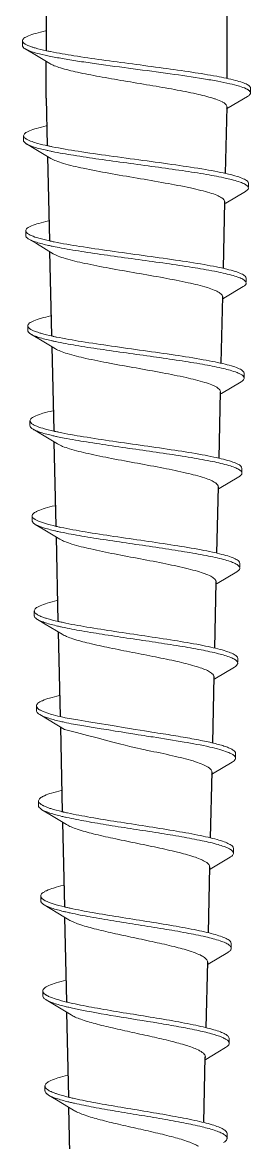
# Model space of a CAD drawing. Header units: millimetres. Extents: x 63062 to 67932, y -25501 to -20708.
# Drawn here: x 64205.3 to 64301.2, y -23723.3 to -23251.8 of the extents above; entities that cross this region are included whole.
import ezdxf

# ---------------------------------------------------------------- set-up
doc = ezdxf.new("R2010")
doc.units = ezdxf.units.MM
doc.header["$LTSCALE"] = 0.5
doc.layers.get('0').update_dxf_attribs({"lineweight": 13})
doc.layers.add('02___PRT_ALL_AXES', color=7, linetype='Continuous')

# ---------------------------------------------------------------- blocks, each defined once
blk = doc.blocks.new('*U239')
at = {"color": 7, "linetype": 'Continuous'}
for p, q in [((-48, -308.76), (-48, -310.76)), ((-37.87, -312.97), (-37.73, -313)), ((47.96, -328.74), (47.96, -330.18)), ((46.74, -332.18), (38.55, -337.06)), ((38.55, -337.06), (37.9, -337.45)), ((-47.51, -350.74), (-47.51, -348.74)), ((-36.06, -355.26), (-35.83, -355.31)), ((45.82, -372.21), (37.61, -377.1)), ((47.06, -368.74), (47.06, -370.21)), ((37.61, -377.1), (37, -377.47)), ((-46.61, -390.74), (-46.61, -388.74)), ((46.16, -408.74), (46.16, -410.24)), ((44.9, -412.24), (36.68, -417.14)), ((36.68, -417.14), (36.1, -417.49)), ((-45.71, -430.74), (-45.71, -428.74)), ((43.97, -452.27), (35.74, -457.18)), ((45.26, -448.74), (45.26, -450.74)), ((35.74, -457.18), (35.2, -457.51)), ((-44.81, -470.74), (-44.81, -468.74)), ((44.36, -488.74), (44.36, -490.29)), ((43.05, -492.29), (34.81, -497.22)), ((34.81, -497.22), (34.29, -497.53)), ((-43.91, -510.74), (-43.91, -508.74)), ((-32.03, -515.54), (-31.82, -515.58)), ((42.12, -532.33), (33.87, -537.27)), ((43.46, -528.74), (43.46, -530.32)), ((33.87, -537.27), (33.39, -537.56)), ((-43.01, -550.74), (-43.01, -548.74)), ((-33.21, -555.13), (-33.01, -555.17)), ((42.56, -568.74), (42.56, -570.36)), ((41.2, -572.36), (32.93, -577.32)), ((32.93, -577.32), (32.49, -577.58)), ((-42.11, -590.74), (-42.11, -588.74)), ((41.66, -608.74), (41.66, -610.39)), ((-41.21, -630.74), (-41.21, -628.74)), ((40.76, -648.74), (40.76, -650.42)), ((39.34, -652.42), (31.04, -657.42)), ((31.04, -657.42), (30.69, -657.64)), ((-40.31, -670.74), (-40.31, -668.74)), ((-30.57, -677.45), (-38.88, -672.44)), ((-28.47, -678.73), (-30.57, -677.45)), ((38.41, -692.46), (30.1, -697.48)), ((39.86, -688.74), (39.86, -690.46)), ((30.1, -697.48), (29.79, -697.67)), ((-39.41, -710.74), (-39.41, -708.74)), ((-29.62, -717.51), (-37.95, -712.48)), ((-27.53, -718.8), (-29.62, -717.51)), ((38.96, -728.74), (38.96, -730.74)), ((34.15, -734.5), (29.15, -737.54)), ((37.48, -732.5), (34.15, -734.5)), ((29.15, -737.54), (28.89, -737.7)), ((-38.51, -750.74), (-38.51, -748.74)), ((-26.58, -758.86), (-28.68, -757.57)), ((38.06, -768.74), (38.06, -770.74))]:
    blk.add_line(p, q, dxfattribs=at)
for points in [[(-36.49, -318.33), (-43.52, -314.13), (-46.78, -312.2)], [(-35.99, -358.33), (-43.02, -354.13), (-46.28, -352.2)], [(-35.05, -398.38), (-42.09, -394.16), (-45.36, -392.22)], [(-34.12, -438.42), (-41.16, -434.2), (-44.44, -432.25)], [(-33.18, -478.47), (-40.23, -474.23), (-43.51, -472.28)], [(-32.24, -518.51), (-39.3, -514.27), (-42.59, -512.31)], [(-31.3, -558.57), (-38.37, -554.31), (-41.66, -552.34)], [(-30.36, -598.62), (-37.43, -594.35), (-40.73, -592.37)], [(40.27, -612.39), (31.99, -617.37), (31.59, -617.61)], [(-29.42, -638.67), (-36.5, -634.39), (-39.81, -632.41)], [(-28.68, -757.57), (-33.68, -754.52), (-37.01, -752.52)]]:
    blk.add_lwpolyline(points, dxfattribs=at)
for centre, radius, start, end in [((-10.98, -188.24), 127.61, 257.8963, 258.6324), ((36.9, -336.51), 1.07, 348.4426, 3.3128), ((-12.06, -236.48), 119.22, 257.7735, 258.0323), ((-9.81, -225.85), 130.09, 258.0333, 258.3585), ((-7.44, -214.38), 141.8, 258.3572, 258.5786), ((-13.93, -247.11), 110.39, 257.4993, 257.7736), ((-10.79, -232.56), 125.27, 257.7803, 258.3643), ((-6.99, -214.17), 144.06, 258.4516, 258.5778), ((35.97, -376.51), 1.09, 0.0206, 3.0063), ((-13.26, -289.28), 108.26, 257.348, 257.5612), ((-11.79, -280.64), 115.07, 257.5612, 257.7652), ((-9.86, -273.78), 124.13, 257.5723, 258.2657), ((-8.31, -264.48), 131.6, 257.7757, 258.44), ((-1.61, -233.92), 164.83, 258.276, 259.5134), ((35.05, -416.51), 1.12, 356.854, 359.9849), ((-10.09, -318.27), 117.59, 257.5872, 257.714), ((-7, -304), 132.2, 257.7235, 258.3327), ((-11.58, -327.06), 110.64, 257.2918, 257.5889), ((-8.15, -311.39), 126.68, 257.5961, 258.1911), ((34.11, -456.51), 1.15, 356.5984, 359.9613), ((-11.33, -371.13), 106.57, 257.0547, 257.2847), ((-9.76, -362.19), 113.69, 257.2847, 257.5042), ((-8.12, -356.87), 121.19, 257.2909, 258.0571), ((-5.99, -345.06), 131.22, 257.5163, 258.2351), ((-0.2, -319.48), 159.41, 258.0509, 259.0689), ((33.19, -496.51), 1.18, 0.0185, 2.9498), ((-8.32, -401.15), 114.86, 257.1871, 257.4482), ((-4.7, -384.79), 131.62, 257.4573, 258.1073), ((-10.19, -411.35), 106.46, 256.9105, 257.1871), ((-6.59, -395.45), 122.76, 257.1942, 258.0377), ((32.25, -536.51), 1.22, 0.051, 3.8437), ((-8.41, -446.79), 109.2, 256.9762, 257.0993), ((-8.41, -448.79), 109.2, 256.9762, 257.0993), ((-7.3, -441.95), 114.15, 257.0997, 257.2766), ((-5.11, -434.27), 124.08, 257.1119, 257.8206), ((-3.7, -425.9), 130.6, 257.2881, 257.9717), ((31.31, -576.51), 1.25, 353.7508, 5.4082), ((-4.12, -473.46), 122.99, 256.8733, 257.8689), ((-5.71, -482.45), 115.82, 256.6536, 257.694), ((5.42, -431.57), 167.91, 257.6839, 259.0385), ((30.38, -616.51), 1.28, 356.647, 10.149), ((-6.86, -530.52), 105.6, 256.5364, 256.7721), ((-6.86, -532.52), 105.6, 256.5364, 256.772), ((-5.33, -524.02), 112.28, 256.7716, 256.959), ((-2.93, -515.69), 122.88, 256.7857, 257.5531), ((-1.44, -507.1), 129.64, 256.9724, 257.7111), ((29.43, -656.5), 1.32, 355.7796, 8.6957), ((-4.23, -564.65), 111.76, 256.5547, 256.8338), ((-0.54, -548.79), 128.05, 256.8424, 257.4935), ((2.98, -533.05), 144.17, 257.4835, 257.6152), ((-6.21, -574.95), 103.23, 256.2582, 256.5548), ((-2.2, -558.07), 120.58, 256.5639, 257.514), ((2.98, -535.05), 144.18, 257.4835, 257.6153), ((28.49, -696.5), 1.37, 354.3198, 12.0435), ((-5.28, -616.14), 102.13, 256.0927, 256.3456), ((-3.56, -607.06), 109.42, 256.3456, 256.5861), ((-1.41, -600.12), 118.61, 256.3551, 257.29), ((0.42, -590.26), 126.68, 256.5949, 257.4842), ((7.34, -561.54), 158.17, 257.2722, 258.2106), ((27.55, -736.51), 1.41, 351.1817, 4.1726), ((-1.81, -645.04), 111.63, 256.3463, 256.4785), ((1.68, -630.44), 126.65, 256.487, 257.3071), ((-3.73, -654.92), 103.52, 255.9636, 256.3133), ((0.24, -638.53), 120.39, 256.3194, 257.1469), ((5.28, -616.74), 142.75, 257.1227, 257.283)]:
    blk.add_arc(centre, radius, start, end, dxfattribs=at)
for points, knots in [([(-38.24, -304.63), (-39.64, -304.94), (-42.09, -305.53), (-44.88, -306.39), (-46.52, -307.16), (-47.45, -307.72), (-48, -308.36), (-48, -308.76)], [0, 0, 0, 0, 0.395222, 0.69229, 0.802921, 0.889031, 1, 1, 1, 1]), ([(-48, -308.76), (-48, -308.85), (-47.93, -309.28), (-47.6, -309.61), (-47.34, -309.82)], [0, 0, 0, 0, 0.210329, 1, 1, 1, 1]), ([(-48, -310.76), (-48, -310.85), (-47.93, -311.28), (-47.6, -311.61), (-47.34, -311.82)], [0, 0, 0, 0, 0.210329, 1, 1, 1, 1]), ([(-47.34, -309.82), (-47.3, -309.85), (-47.12, -309.99), (-46.93, -310.11), (-46.78, -310.2)], [0, 0, 0, 0, 0.230756, 1, 1, 1, 1]), ([(-46.22, -310.5), (-46.06, -310.58), (-45.32, -310.92), (-44.56, -311.2), (-43.95, -311.39)], [0, 0, 0, 0, 0.218331, 1, 1, 1, 1]), ([(-47.34, -311.82), (-47.3, -311.85), (-47.12, -311.99), (-46.93, -312.11), (-46.78, -312.2)], [0, 0, 0, 0, 0.23075, 1, 1, 1, 1]), ([(-46.78, -312.2), (-46.03, -312.64), (-44.05, -313.42), (-40.47, -314.42), (-35.81, -315.43), (-30.19, -316.45), (-23.76, -317.48), (-14.08, -318.89), (-1.36, -320.58), (13.67, -322.57), (25.55, -324.28), (33.9, -325.73), (38.92, -326.74), (42.9, -327.75), (45.16, -328.52), (46.07, -328.95)], [0, 0, 0, 0, 0.027599, 0.067136, 0.117951, 0.178867, 0.248349, 0.324587, 0.489192, 0.655383, 0.805672, 0.869843, 0.924418, 0.968104, 1, 1, 1, 1]), ([(-43.95, -311.39), (-43.53, -311.53), (-41.53, -312.15), (-39.48, -312.63), (-37.87, -312.97)], [0, 0, 0, 0, 0.213163, 1, 1, 1, 1]), ([(-36.13, -313.34), (-32.87, -313.99), (-25.69, -315.21), (-14.22, -316.87), (-1.7, -318.54), (10.93, -320.21), (22.77, -321.87), (32.95, -323.52), (40.03, -324.95), (44.28, -326.2), (45.89, -326.84), (46.54, -327.19)], [0, 0, 0, 0, 0.118746, 0.260235, 0.41435, 0.56998, 0.715895, 0.841627, 0.938341, 0.973786, 1, 1, 1, 1]), ([(32.16, -332.96), (29.85, -332.23), (24.47, -330.93), (15.59, -329.19), (5.44, -327.44), (-5.15, -325.68), (-15.32, -323.93), (-24.25, -322.19), (-30.56, -320.68), (-34.41, -319.37), (-35.89, -318.69), (-36.49, -318.33)], [0, 0, 0, 0, 0.103576, 0.235661, 0.38608, 0.54291, 0.693669, 0.826416, 0.930893, 0.970128, 1, 1, 1, 1]), ([(46.54, -327.19), (46.69, -327.27), (47.17, -327.56), (47.64, -327.93), (47.83, -328.27)], [0, 0, 0, 0, 0.31014, 1, 1, 1, 1]), ([(46.54, -329.19), (46.61, -329.22), (46.86, -329.37), (47.1, -329.53), (47.27, -329.66)], [0, 0, 0, 0, 0.273317, 1, 1, 1, 1]), ([(47.47, -329.83), (47.55, -329.9), (47.79, -330.15), (47.96, -330.5), (47.96, -330.74)], [0, 0, 0, 0, 0.297804, 1, 1, 1, 1]), ([(32.16, -332.96), (32.56, -333.08), (33.91, -333.53), (35.24, -334.05), (36.13, -334.53)], [0, 0, 0, 0, 0.292357, 1, 1, 1, 1]), ([(36.13, -334.53), (36.19, -334.56), (36.44, -334.7), (36.67, -334.84), (36.84, -334.96)], [0, 0, 0, 0, 0.266236, 1, 1, 1, 1]), ([(47.92, -331.02), (47.89, -331.12), (47.62, -331.62), (47.13, -331.95), (46.74, -332.18)], [0, 0, 0, 0, 0.193975, 1, 1, 1, 1]), ([(37.16, -335.2), (37.21, -335.24), (37.37, -335.38), (37.53, -335.54), (37.63, -335.66)], [0, 0, 0, 0, 0.270418, 1, 1, 1, 1]), ([(37.63, -335.66), (37.68, -335.73), (37.84, -335.96), (37.95, -336.24), (37.96, -336.45)], [0, 0, 0, 0, 0.278277, 1, 1, 1, 1]), ([(-37.99, -344.64), (-39.36, -344.95), (-41.75, -345.53), (-44.47, -346.39), (-46.07, -347.15), (-46.99, -347.71), (-47.51, -348.34), (-47.51, -348.74)], [0, 0, 0, 0, 0.394433, 0.691066, 0.801687, 0.887957, 1, 1, 1, 1]), ([(-47.51, -348.74), (-47.51, -348.85), (-47.4, -349.39), (-46.94, -349.76), (-46.59, -350)], [0, 0, 0, 0, 0.199777, 1, 1, 1, 1]), ([(-47.48, -350.98), (-47.46, -351.06), (-47.27, -351.49), (-46.89, -351.79), (-46.59, -352)], [0, 0, 0, 0, 0.202155, 1, 1, 1, 1]), ([(-46.28, -352.2), (-45.84, -352.46), (-44.76, -352.95), (-41.96, -353.92), (-39.57, -354.5), (-37.83, -354.88)], [0, 0, 0, 0, 0.173363, 0.398416, 1, 1, 1, 1]), ([(-45.77, -350.47), (-45.56, -350.58), (-44.57, -351.03), (-43.54, -351.38), (-42.71, -351.63)], [0, 0, 0, 0, 0.210914, 1, 1, 1, 1]), ([(-42.71, -351.63), (-42.32, -351.75), (-40.54, -352.27), (-38.73, -352.69), (-37.31, -353)], [0, 0, 0, 0, 0.21967, 1, 1, 1, 1]), ([(-35.52, -353.37), (-31.9, -354.1), (-23.89, -355.45), (-11.14, -357.27), (2.59, -359.1), (16.07, -360.94), (26.59, -362.53), (33.96, -363.85), (38.42, -364.79), (42.01, -365.73), (44.4, -366.54), (45.8, -367.25), (46.62, -367.78), (47.06, -368.37), (47.06, -368.74)], [0, 0, 0, 0, 0.131055, 0.28779, 0.456471, 0.622176, 0.770228, 0.833471, 0.887658, 0.931674, 0.964784, 0.977193, 0.986953, 1, 1, 1, 1]), ([(-35.99, -358.33), (-35.3, -358.75), (-33.58, -359.51), (-29.06, -360.97), (-21.66, -362.66), (-11.31, -364.61), (0.19, -366.57), (11.65, -368.53), (20.63, -370.22), (26.88, -371.65), (30.61, -372.66), (33.53, -373.66), (35.17, -374.42), (35.8, -374.84)], [0, 0, 0, 0, 0.03246, 0.075965, 0.192844, 0.340269, 0.503684, 0.666615, 0.812593, 0.874564, 0.927122, 0.969127, 1, 1, 1, 1]), ([(-35.52, -355.37), (-32.53, -355.97), (-25.96, -357.11), (-15.48, -358.66), (-4.02, -360.23), (7.68, -361.79), (18.89, -363.35), (28.88, -364.9), (37.02, -366.44), (41.73, -367.61), (43.63, -368.3)], [0, 0, 0, 0, 0.114133, 0.248964, 0.396142, 0.546447, 0.690428, 0.819046, 0.924315, 1, 1, 1, 1]), ([(43.63, -368.3), (44.28, -368.53), (45.35, -368.97), (46.36, -369.59), (46.68, -369.93)], [0, 0, 0, 0, 0.593992, 1, 1, 1, 1]), ([(46.68, -371.56), (46.63, -371.61), (46.36, -371.86), (46.06, -372.07), (45.82, -372.21)], [0, 0, 0, 0, 0.217363, 1, 1, 1, 1]), ([(46.68, -369.93), (46.74, -369.99), (46.94, -370.22), (47.06, -370.53), (47.06, -370.74)], [0, 0, 0, 0, 0.28952, 1, 1, 1, 1]), ([(47.06, -370.74), (47.06, -370.81), (47.03, -371.12), (46.84, -371.39), (46.68, -371.56)], [0, 0, 0, 0, 0.224255, 1, 1, 1, 1]), ([(35.8, -374.84), (35.9, -374.91), (36.24, -375.15), (36.56, -375.43), (36.74, -375.67)], [0, 0, 0, 0, 0.285267, 1, 1, 1, 1]), ([(36.74, -375.67), (36.79, -375.73), (36.95, -375.97), (37.05, -376.25), (37.06, -376.45)], [0, 0, 0, 0, 0.277178, 1, 1, 1, 1]), ([(-37.05, -384.59), (-38.43, -384.9), (-40.83, -385.5), (-43.56, -386.37), (-45.17, -387.13), (-46.08, -387.7), (-46.61, -388.34), (-46.61, -388.74)], [0, 0, 0, 0, 0.393891, 0.690314, 0.801045, 0.887458, 1, 1, 1, 1]), ([(-46.61, -388.74), (-46.61, -388.84), (-46.54, -389.28), (-46.19, -389.62), (-45.92, -389.84)], [0, 0, 0, 0, 0.209413, 1, 1, 1, 1]), ([(-46.61, -390.74), (-46.61, -390.88), (-46.57, -391.07), (-46.47, -391.24), (-46.45, -391.28)], [0, 0, 0, 0, 0.730316, 1, 1, 1, 1]), ([(-46.45, -391.28), (-46.4, -391.36), (-46.1, -391.75), (-45.69, -392.03), (-45.36, -392.22)], [0, 0, 0, 0, 0.203708, 1, 1, 1, 1]), ([(-45.92, -389.84), (-45.88, -389.87), (-45.7, -390.01), (-45.51, -390.13), (-45.36, -390.22)], [0, 0, 0, 0, 0.231576, 1, 1, 1, 1]), ([(-45.36, -390.22), (-45.28, -390.27), (-44.95, -390.46), (-44.6, -390.62), (-44.33, -390.74)], [0, 0, 0, 0, 0.228385, 1, 1, 1, 1]), ([(-44.33, -390.74), (-43.29, -391.21), (-40.71, -392.03), (-38.09, -392.67), (-36.57, -393)], [0, 0, 0, 0, 0.423613, 1, 1, 1, 1]), ([(-45.36, -392.22), (-44.92, -392.48), (-43.84, -392.98), (-41.06, -393.95), (-38.69, -394.53), (-36.97, -394.91)], [0, 0, 0, 0, 0.174186, 0.399652, 1, 1, 1, 1]), ([(-34.68, -393.4), (-31.12, -394.13), (-23.26, -395.47), (-10.76, -397.29), (2.69, -399.12), (15.88, -400.96), (26.16, -402.54), (33.37, -403.86), (37.72, -404.8), (41.23, -405.73), (43.56, -406.54), (44.93, -407.25), (45.73, -407.79), (46.16, -408.38), (46.16, -408.74)], [0, 0, 0, 0, 0.131525, 0.288437, 0.457057, 0.622543, 0.770316, 0.833438, 0.887512, 0.931459, 0.964554, 0.97698, 0.986774, 1, 1, 1, 1]), ([(-31.61, -396), (-28.41, -396.6), (-21.5, -397.73), (-10.67, -399.3), (0.85, -400.88), (12.31, -402.45), (22.95, -404.02), (32.1, -405.58), (38.49, -406.94), (42.39, -408.12), (43.9, -408.72), (44.52, -409.04)], [0, 0, 0, 0, 0.126539, 0.271167, 0.424735, 0.577453, 0.71957, 0.842052, 0.937282, 0.972899, 1, 1, 1, 1]), ([(-35.05, -398.38), (-34.38, -398.78), (-32.7, -399.53), (-28.31, -400.99), (-21.14, -402.66), (-11.14, -404.59), (-0.02, -406.53), (11.09, -408.47), (21.05, -410.41), (28.15, -412.09), (32.47, -413.56), (34.11, -414.32), (34.76, -414.73)], [0, 0, 0, 0, 0.03279, 0.076396, 0.192881, 0.339365, 0.501692, 0.663831, 0.809721, 0.925139, 0.968015, 1, 1, 1, 1]), ([(44.52, -409.04), (44.96, -409.27), (45.67, -409.66), (46.16, -410.43), (46.16, -410.74)], [0, 0, 0, 0, 0.612375, 1, 1, 1, 1]), ([(34.76, -414.73), (34.87, -414.8), (35.27, -415.08), (35.65, -415.4), (35.85, -415.67)], [0, 0, 0, 0, 0.289276, 1, 1, 1, 1]), ([(46.1, -411.07), (46.06, -411.17), (45.78, -411.67), (45.29, -412), (44.9, -412.24)], [0, 0, 0, 0, 0.195412, 1, 1, 1, 1]), ([(35.85, -415.67), (35.9, -415.74), (36.05, -415.97), (36.15, -416.25), (36.16, -416.46)], [0, 0, 0, 0, 0.275868, 1, 1, 1, 1]), ([(-36.16, -424.55), (-37.53, -424.87), (-39.93, -425.46), (-42.66, -426.34), (-44.27, -427.11), (-45.19, -427.69), (-45.71, -428.34), (-45.71, -428.74)], [0, 0, 0, 0, 0.393192, 0.689478, 0.800195, 0.886761, 1, 1, 1, 1]), ([(-45.71, -428.74), (-45.71, -428.84), (-45.64, -429.29), (-45.29, -429.63), (-45.02, -429.86)], [0, 0, 0, 0, 0.209976, 1, 1, 1, 1]), ([(-45.71, -430.74), (-45.71, -430.84), (-45.64, -431.29), (-45.29, -431.63), (-45.02, -431.86)], [0, 0, 0, 0, 0.209976, 1, 1, 1, 1]), ([(-45.02, -429.86), (-44.97, -429.89), (-44.79, -430.03), (-44.59, -430.16), (-44.44, -430.25)], [0, 0, 0, 0, 0.23114, 1, 1, 1, 1]), ([(-45.02, -431.86), (-44.97, -431.89), (-44.79, -432.03), (-44.59, -432.16), (-44.44, -432.25)], [0, 0, 0, 0, 0.231134, 1, 1, 1, 1]), ([(-44.44, -432.25), (-43.99, -432.52), (-42.9, -433.02), (-40.07, -434.01), (-37.67, -434.6), (-35.92, -434.99)], [0, 0, 0, 0, 0.174486, 0.40001, 1, 1, 1, 1]), ([(-43.87, -430.56), (-43.7, -430.64), (-42.95, -430.99), (-42.16, -431.28), (-41.54, -431.48)], [0, 0, 0, 0, 0.218632, 1, 1, 1, 1]), ([(-41.54, -431.48), (-41.11, -431.63), (-39.07, -432.26), (-37, -432.75), (-35.36, -433.11)], [0, 0, 0, 0, 0.213793, 1, 1, 1, 1]), ([(-33.73, -433.46), (-30.23, -434.19), (-22.51, -435.52), (-10.26, -437.33), (2.88, -439.16), (15.76, -440.98), (25.79, -442.56), (32.8, -443.88), (37.05, -444.81), (40.46, -445.74), (42.73, -446.55), (44.07, -447.25), (44.84, -447.8), (45.26, -448.38), (45.26, -448.74)], [0, 0, 0, 0, 0.132339, 0.28959, 0.458159, 0.623334, 0.770683, 0.833591, 0.887491, 0.931311, 0.964338, 0.97677, 0.986604, 1, 1, 1, 1]), ([(-34.12, -438.42), (-33.46, -438.82), (-31.81, -439.56), (-27.55, -441), (-20.62, -442.66), (-10.95, -444.57), (-0.21, -446.5), (10.54, -448.42), (20.22, -450.34), (27.16, -452.01), (31.42, -453.46), (33.05, -454.21), (33.71, -454.61)], [0, 0, 0, 0, 0.033141, 0.076864, 0.192987, 0.338552, 0.499798, 0.661133, 0.806907, 0.923196, 0.966919, 1, 1, 1, 1]), ([(-34.08, -435.39), (-31.23, -435.99), (-25, -437.11), (-15.04, -438.64), (-4.17, -440.18), (6.96, -441.73), (17.64, -443.27), (27.22, -444.81), (35.09, -446.33), (39.68, -447.48), (41.56, -448.15)], [0, 0, 0, 0, 0.113621, 0.247509, 0.393599, 0.542991, 0.686542, 0.815482, 0.922019, 1, 1, 1, 1]), ([(41.56, -448.15), (42.11, -448.34), (43.07, -448.73), (44.4, -449.41), (45.26, -450.21), (45.26, -450.74)], [0, 0, 0, 0, 0.371703, 0.656886, 1, 1, 1, 1]), ([(44.98, -451.46), (44.92, -451.53), (44.63, -451.85), (44.26, -452.09), (43.97, -452.27)], [0, 0, 0, 0, 0.211203, 1, 1, 1, 1]), ([(45.26, -450.74), (45.26, -450.8), (45.24, -451.06), (45.1, -451.3), (44.98, -451.46)], [0, 0, 0, 0, 0.230581, 1, 1, 1, 1]), ([(33.71, -454.61), (33.94, -454.76), (34.6, -455.2), (35.24, -455.91), (35.26, -456.46)], [0, 0, 0, 0, 0.328471, 1, 1, 1, 1]), ([(-35.26, -464.51), (-36.63, -464.83), (-39.03, -465.43), (-41.76, -466.32), (-43.36, -467.1), (-44.29, -467.68), (-44.81, -468.33), (-44.81, -468.74)], [0, 0, 0, 0, 0.392507, 0.688492, 0.799352, 0.886084, 1, 1, 1, 1]), ([(-44.81, -468.74), (-44.81, -468.84), (-44.74, -469.28), (-44.4, -469.64), (-44.12, -469.86)], [0, 0, 0, 0, 0.210853, 1, 1, 1, 1]), ([(-44.81, -470.74), (-44.81, -470.88), (-44.76, -471.08), (-44.67, -471.25), (-44.64, -471.29)], [0, 0, 0, 0, 0.730836, 1, 1, 1, 1]), ([(-44.64, -471.29), (-44.59, -471.38), (-44.28, -471.78), (-43.86, -472.07), (-43.51, -472.28)], [0, 0, 0, 0, 0.20349, 1, 1, 1, 1]), ([(-44.12, -469.86), (-44.08, -469.89), (-43.88, -470.05), (-43.68, -470.18), (-43.51, -470.28)], [0, 0, 0, 0, 0.230349, 1, 1, 1, 1]), ([(-43.51, -470.28), (-43.45, -470.32), (-43.19, -470.46), (-42.93, -470.6), (-42.72, -470.7)], [0, 0, 0, 0, 0.232967, 1, 1, 1, 1]), ([(-42.72, -470.7), (-41.67, -471.19), (-39.03, -472.07), (-36.35, -472.73), (-34.78, -473.09)], [0, 0, 0, 0, 0.42019, 1, 1, 1, 1]), ([(-43.51, -472.28), (-43.07, -472.54), (-42, -473.04), (-39.24, -474.01), (-36.9, -474.6), (-35.2, -474.99)], [0, 0, 0, 0, 0.175856, 0.401898, 1, 1, 1, 1]), ([(-32.75, -473.53), (-29.3, -474.25), (-21.73, -475.57), (-9.73, -477.38), (3.11, -479.2), (15.66, -481.02), (25.42, -482.59), (32.25, -483.9), (36.38, -484.83), (39.69, -485.76), (41.91, -486.56), (43.2, -487.26), (43.96, -487.8), (44.36, -488.38), (44.36, -488.74)], [0, 0, 0, 0, 0.133273, 0.29092, 0.459441, 0.624262, 0.771127, 0.833806, 0.887498, 0.931167, 0.964123, 0.976557, 0.986417, 1, 1, 1, 1]), ([(-30.42, -476), (-27.3, -476.6), (-20.58, -477.75), (-10.03, -479.33), (1.17, -480.93), (12.29, -482.52), (22.59, -484.11), (31.37, -485.69), (37.46, -487.06), (41.11, -488.25), (42.5, -488.86), (43.05, -489.19)], [0, 0, 0, 0, 0.127515, 0.273358, 0.428099, 0.581649, 0.723982, 0.845857, 0.939562, 0.974104, 1, 1, 1, 1]), ([(-33.18, -478.47), (-32.52, -478.87), (-30.87, -479.62), (-26.62, -481.07), (-19.73, -482.74), (-10.15, -484.67), (0.44, -486.61), (10.97, -488.56), (20.37, -490.49), (27.04, -492.17), (31.06, -493.64), (32.57, -494.4), (33.15, -494.82)], [0, 0, 0, 0, 0.033979, 0.078621, 0.196686, 0.34402, 0.506446, 0.667983, 0.8127, 0.92659, 0.968686, 1, 1, 1, 1]), ([(43.05, -489.19), (43.25, -489.31), (43.81, -489.67), (44.36, -490.28), (44.36, -490.74)], [0, 0, 0, 0, 0.333718, 1, 1, 1, 1]), ([(33.15, -494.82), (33.25, -494.89), (33.6, -495.15), (33.92, -495.46), (34.1, -495.72)], [0, 0, 0, 0, 0.286207, 1, 1, 1, 1]), ([(44.28, -491.13), (44.24, -491.23), (43.94, -491.72), (43.44, -492.06), (43.05, -492.29)], [0, 0, 0, 0, 0.196962, 1, 1, 1, 1]), ([(34.1, -495.72), (34.14, -495.78), (34.27, -496), (34.35, -496.26), (34.36, -496.45)], [0, 0, 0, 0, 0.271525, 1, 1, 1, 1]), ([(-34.43, -504.48), (-35.79, -504.8), (-38.17, -505.41), (-40.88, -506.3), (-42.47, -507.09), (-43.39, -507.68), (-43.91, -508.33), (-43.91, -508.74)], [0, 0, 0, 0, 0.391735, 0.687455, 0.798306, 0.885171, 1, 1, 1, 1]), ([(-43.91, -508.74), (-43.91, -508.84), (-43.83, -509.31), (-43.47, -509.68), (-43.17, -509.91)], [0, 0, 0, 0, 0.209471, 1, 1, 1, 1]), ([(-43.82, -511.14), (-43.78, -511.24), (-43.47, -511.74), (-42.98, -512.07), (-42.59, -512.31)], [0, 0, 0, 0, 0.197356, 1, 1, 1, 1]), ([(-43.17, -509.91), (-43.13, -509.94), (-42.94, -510.09), (-42.74, -510.22), (-42.59, -510.31)], [0, 0, 0, 0, 0.231724, 1, 1, 1, 1]), ([(-42.59, -512.31), (-42.14, -512.57), (-41.07, -513.07), (-38.33, -514.05), (-35.99, -514.64), (-34.3, -515.04)], [0, 0, 0, 0, 0.176697, 0.402947, 1, 1, 1, 1]), ([(-42.09, -510.58), (-41.02, -511.13), (-38.26, -512.07), (-35.45, -512.78), (-33.79, -513.15)], [0, 0, 0, 0, 0.413787, 1, 1, 1, 1]), ([(-31.82, -513.58), (-28.44, -514.3), (-21.01, -515.62), (-9.27, -517.42), (3.28, -519.23), (15.52, -521.04), (25.03, -522.61), (31.68, -523.92), (35.69, -524.84), (38.92, -525.77), (41.08, -526.57), (42.33, -527.27), (43.07, -527.81), (43.46, -528.39), (43.46, -528.74)], [0, 0, 0, 0, 0.134044, 0.292003, 0.460459, 0.624968, 0.771418, 0.833893, 0.887423, 0.930967, 0.96388, 0.976318, 0.986224, 1, 1, 1, 1]), ([(-32.24, -518.51), (-31.57, -518.92), (-29.9, -519.69), (-25.58, -521.17), (-18.62, -522.88), (-8.99, -524.85), (1.57, -526.83), (11.95, -528.81), (19.97, -530.53), (25.44, -531.98), (28.61, -533), (31.02, -534), (32.32, -534.79), (32.78, -535.22)], [0, 0, 0, 0, 0.035183, 0.081325, 0.202931, 0.353848, 0.518929, 0.681245, 0.824142, 0.883705, 0.933382, 0.972212, 1, 1, 1, 1]), ([(-31.82, -515.58), (-28.92, -516.2), (-22.57, -517.35), (-12.5, -518.94), (-1.61, -520.53), (9.38, -522.13), (19.73, -523.71), (28.76, -525.3), (35.17, -526.67), (39.17, -527.85), (40.75, -528.46), (41.42, -528.78)], [0, 0, 0, 0, 0.119694, 0.259539, 0.410533, 0.56285, 0.706548, 0.83228, 0.932022, 0.970215, 1, 1, 1, 1]), ([(41.42, -528.78), (41.72, -528.93), (42.26, -529.22), (43.04, -529.78), (43.46, -530.37), (43.46, -530.74)], [0, 0, 0, 0, 0.346898, 0.62204, 1, 1, 1, 1]), ([(43.46, -530.74), (43.46, -530.85), (43.35, -531.42), (42.87, -531.82), (42.5, -532.08)], [0, 0, 0, 0, 0.201631, 1, 1, 1, 1]), ([(32.78, -535.22), (32.83, -535.27), (33.02, -535.45), (33.18, -535.67), (33.27, -535.83)], [0, 0, 0, 0, 0.273936, 1, 1, 1, 1]), ([(33.27, -535.83), (33.3, -535.88), (33.39, -536.07), (33.45, -536.28), (33.46, -536.43)], [0, 0, 0, 0, 0.26505, 1, 1, 1, 1]), ([(-33.48, -544.42), (-34.85, -544.75), (-37.24, -545.36), (-39.96, -546.27), (-41.56, -547.06), (-42.49, -547.66), (-43.01, -548.33), (-43.01, -548.74)], [0, 0, 0, 0, 0.391074, 0.686704, 0.797577, 0.884625, 1, 1, 1, 1]), ([(-43.01, -548.74), (-43.01, -548.84), (-42.94, -549.29), (-42.6, -549.65), (-42.33, -549.87)], [0, 0, 0, 0, 0.212439, 1, 1, 1, 1]), ([(-43.01, -550.74), (-43.01, -550.84), (-42.94, -551.29), (-42.6, -551.65), (-42.33, -551.87)], [0, 0, 0, 0, 0.212439, 1, 1, 1, 1]), ([(-42.33, -549.87), (-42.28, -549.91), (-42.07, -550.08), (-41.84, -550.23), (-41.66, -550.34)], [0, 0, 0, 0, 0.22903, 1, 1, 1, 1]), ([(-41.06, -550.66), (-40.91, -550.74), (-40.23, -551.06), (-39.52, -551.33), (-38.97, -551.52)], [0, 0, 0, 0, 0.222141, 1, 1, 1, 1]), ([(-38.97, -551.52), (-38.55, -551.67), (-36.59, -552.31), (-34.59, -552.81), (-33.01, -553.17)], [0, 0, 0, 0, 0.214225, 1, 1, 1, 1]), ([(-42.33, -551.87), (-42.28, -551.91), (-42.07, -552.08), (-41.84, -552.23), (-41.66, -552.34)], [0, 0, 0, 0, 0.229024, 1, 1, 1, 1]), ([(-41.66, -552.34), (-41.21, -552.61), (-40.12, -553.12), (-37.32, -554.12), (-34.94, -554.72), (-33.21, -555.13)], [0, 0, 0, 0, 0.176827, 0.403221, 1, 1, 1, 1]), ([(-31.29, -555.56), (-28.54, -556.15), (-22.55, -557.27), (-13.02, -558.82), (-2.69, -560.36), (7.8, -561.92), (17.78, -563.47), (26.65, -565), (33.84, -566.52), (37.98, -567.69), (39.64, -568.37)], [0, 0, 0, 0, 0.11695, 0.253459, 0.401263, 0.551306, 0.694362, 0.821656, 0.9255, 1, 1, 1, 1]), ([(-30.92, -553.64), (-27.6, -554.35), (-20.32, -555.66), (-8.82, -557.46), (3.43, -559.26), (15.36, -561.07), (24.63, -562.63), (31.1, -563.94), (35.01, -564.86), (38.15, -565.78), (40.24, -566.58), (41.46, -567.27), (42.19, -567.82), (42.56, -568.39), (42.56, -568.74)], [0, 0, 0, 0, 0.13477, 0.293013, 0.461397, 0.6256, 0.771649, 0.833932, 0.887303, 0.93074, 0.963608, 0.976066, 0.986023, 1, 1, 1, 1]), ([(-31.3, -558.57), (-30.7, -558.93), (-29.22, -559.63), (-25.47, -560.99), (-19.44, -562.57), (-11.05, -564.38), (-1.7, -566.21), (7.79, -568.04), (16.57, -569.87), (23.06, -571.46), (27.3, -572.81), (29.04, -573.5), (29.79, -573.86)], [0, 0, 0, 0, 0.03377, 0.077076, 0.189679, 0.329511, 0.484902, 0.642524, 0.788779, 0.91119, 0.960242, 1, 1, 1, 1]), ([(39.64, -568.37), (40.22, -568.61), (41.16, -569.04), (42.03, -569.68), (42.29, -570.02)], [0, 0, 0, 0, 0.592805, 1, 1, 1, 1]), ([(42.29, -570.02), (42.33, -570.08), (42.48, -570.29), (42.56, -570.55), (42.56, -570.74)], [0, 0, 0, 0, 0.277688, 1, 1, 1, 1]), ([(29.79, -573.86), (30.42, -574.17), (31.44, -574.72), (32.31, -575.6), (32.47, -576.04)], [0, 0, 0, 0, 0.600338, 1, 1, 1, 1]), ([(42.11, -571.67), (42.05, -571.73), (41.77, -571.99), (41.45, -572.2), (41.2, -572.36)], [0, 0, 0, 0, 0.218976, 1, 1, 1, 1]), ([(42.56, -570.74), (42.56, -570.82), (42.52, -571.17), (42.3, -571.47), (42.11, -571.67)], [0, 0, 0, 0, 0.222965, 1, 1, 1, 1]), ([(-32.44, -584.34), (-33.83, -584.67), (-36.25, -585.3), (-39.01, -586.22), (-40.64, -587.03), (-41.58, -587.64), (-42.11, -588.32), (-42.11, -588.74)], [0, 0, 0, 0, 0.390545, 0.686142, 0.797119, 0.884321, 1, 1, 1, 1]), ([(-42.11, -588.74), (-42.11, -588.83), (-42.04, -589.27), (-41.73, -589.62), (-41.48, -589.85)], [0, 0, 0, 0, 0.214919, 1, 1, 1, 1]), ([(-42.11, -590.74), (-42.11, -590.81), (-42.08, -591.11), (-41.91, -591.39), (-41.76, -591.57)], [0, 0, 0, 0, 0.228162, 1, 1, 1, 1]), ([(-41.76, -591.57), (-41.7, -591.64), (-41.39, -591.95), (-41.03, -592.2), (-40.73, -592.37)], [0, 0, 0, 0, 0.213911, 1, 1, 1, 1]), ([(-41.48, -589.85), (-41.42, -589.89), (-41.19, -590.08), (-40.93, -590.25), (-40.73, -590.37)], [0, 0, 0, 0, 0.226787, 1, 1, 1, 1]), ([(-40.73, -590.37), (-40.63, -590.44), (-40.14, -590.71), (-39.62, -590.95), (-39.22, -591.11)], [0, 0, 0, 0, 0.223181, 1, 1, 1, 1]), ([(-40.73, -592.37), (-39.72, -592.98), (-36.95, -594), (-34.13, -594.74), (-32.44, -595.14)], [0, 0, 0, 0, 0.404619, 1, 1, 1, 1]), ([(-39.22, -591.11), (-38.22, -591.53), (-35.84, -592.3), (-33.42, -592.92), (-32.05, -593.24)], [0, 0, 0, 0, 0.435912, 1, 1, 1, 1]), ([(-29.96, -593.7), (-0.64, -598.67), (8.1, -599.97), (19.31, -601.79), (26.63, -603.12), (32.01, -604.28), (35.6, -605.25), (37.7, -605.91), (39.39, -606.6), (40.77, -607.33), (41.66, -608.18), (41.66, -608.74)], [0, 0, 0, 0, 0.360643, 0.529378, 0.680202, 0.806415, 0.858582, 0.902794, 0.938721, 0.966376, 1, 1, 1, 1]), ([(-30.36, -598.62), (-1.51, -606.24), (5.73, -607.66), (15.77, -609.78), (23.11, -611.62), (27.66, -613.22), (29.41, -614.05), (30.1, -614.5)], [0, 0, 0, 0, 0.312456, 0.604616, 0.842294, 0.932157, 1, 1, 1, 1]), ([(-26.5, -596.41), (-2.28, -600.42), (6.69, -601.76), (19.28, -603.76), (28.66, -605.49), (34.76, -606.98), (37.23, -607.75), (38.29, -608.17)], [0, 0, 0, 0, 0.303816, 0.591009, 0.831264, 0.925745, 1, 1, 1, 1]), ([(38.29, -608.17), (38.94, -608.42), (40.02, -608.89), (41.01, -609.56), (41.32, -609.93)], [0, 0, 0, 0, 0.593534, 1, 1, 1, 1]), ([(41.27, -611.61), (41.21, -611.68), (40.91, -611.98), (40.55, -612.22), (40.27, -612.39)], [0, 0, 0, 0, 0.2156, 1, 1, 1, 1]), ([(41.66, -610.74), (41.66, -610.81), (41.62, -611.14), (41.44, -611.43), (41.27, -611.61)], [0, 0, 0, 0, 0.226501, 1, 1, 1, 1]), ([(41.32, -609.93), (41.37, -609.99), (41.55, -610.23), (41.66, -610.53), (41.66, -610.74)], [0, 0, 0, 0, 0.282525, 1, 1, 1, 1]), ([(30.1, -614.5), (30.24, -614.59), (30.71, -614.91), (31.14, -615.3), (31.36, -615.64)], [0, 0, 0, 0, 0.291436, 1, 1, 1, 1]), ([(31.36, -615.64), (31.4, -615.69), (31.52, -615.89), (31.61, -616.11), (31.64, -616.28)], [0, 0, 0, 0, 0.268723, 1, 1, 1, 1]), ([(-31.66, -624.32), (-33.03, -624.65), (-35.42, -625.28), (-38.15, -626.21), (-39.76, -627.02), (-40.69, -627.64), (-41.21, -628.32), (-41.21, -628.74)], [0, 0, 0, 0, 0.389585, 0.684804, 0.795797, 0.883194, 1, 1, 1, 1]), ([(-41.21, -628.74), (-41.21, -628.83), (-41.14, -629.27), (-40.83, -629.63), (-40.58, -629.85)], [0, 0, 0, 0, 0.215678, 1, 1, 1, 1]), ([(-41.21, -630.74), (-41.21, -630.83), (-41.15, -631.26), (-40.85, -631.61), (-40.6, -631.84)], [0, 0, 0, 0, 0.216567, 1, 1, 1, 1]), ([(-40.58, -629.85), (-40.53, -629.9), (-40.28, -630.11), (-40.02, -630.28), (-39.8, -630.41)], [0, 0, 0, 0, 0.22613, 1, 1, 1, 1]), ([(-39.8, -630.41), (-39.66, -630.5), (-39.45, -630.61), (-39.24, -630.72), (-39.18, -630.75)], [0, 0, 0, 0, 0.737015, 1, 1, 1, 1]), ([(-39.18, -630.75), (-39.05, -630.81), (-38.44, -631.1), (-37.82, -631.35), (-37.33, -631.53)], [0, 0, 0, 0, 0.225349, 1, 1, 1, 1]), ([(-37.33, -631.53), (-36.92, -631.68), (-34.98, -632.33), (-33, -632.84), (-31.44, -633.22)], [0, 0, 0, 0, 0.213836, 1, 1, 1, 1]), ([(-40.6, -631.84), (-40.55, -631.89), (-40.3, -632.1), (-40.02, -632.28), (-39.8, -632.41)], [0, 0, 0, 0, 0.225271, 1, 1, 1, 1]), ([(-39.8, -632.41), (-38.78, -633.02), (-35.99, -634.05), (-33.15, -634.81), (-31.44, -635.22)], [0, 0, 0, 0, 0.405338, 1, 1, 1, 1]), ([(-29.42, -635.68), (-26.69, -636.29), (-20.75, -637.43), (-11.34, -639), (-1.21, -640.58), (8.99, -642.16), (18.6, -643.73), (26.98, -645.3), (32.94, -646.66), (36.67, -647.83), (38.15, -648.43), (38.77, -648.74)], [0, 0, 0, 0, 0.120715, 0.260818, 0.411509, 0.56321, 0.706247, 0.831543, 0.931314, 0.969764, 1, 1, 1, 1]), ([(-29.03, -633.77), (-25.83, -634.47), (-18.85, -635.77), (-7.86, -637.55), (3.78, -639.34), (15.09, -641.13), (23.86, -642.68), (29.96, -643.98), (33.65, -644.89), (36.61, -645.8), (38.58, -646.6), (39.73, -647.28), (40.42, -647.83), (40.76, -648.39), (40.76, -648.74)], [0, 0, 0, 0, 0.136503, 0.295439, 0.463671, 0.627161, 0.772271, 0.834107, 0.887104, 0.930274, 0.963047, 0.975531, 0.985583, 1, 1, 1, 1]), ([(-29.42, -638.67), (-28.81, -639.05), (-27.35, -639.75), (-23.65, -641.12), (-17.76, -642.72), (-9.62, -644.56), (-0.62, -646.41), (8.43, -648.26), (16.68, -650.11), (22.71, -651.72), (26.55, -653.1), (28.08, -653.81), (28.73, -654.18)], [0, 0, 0, 0, 0.035401, 0.080364, 0.196124, 0.338532, 0.495429, 0.653048, 0.797498, 0.916259, 0.962896, 1, 1, 1, 1]), ([(38.77, -648.74), (39.24, -648.98), (39.99, -649.41), (40.61, -650.1), (40.71, -650.43)], [0, 0, 0, 0, 0.59989, 1, 1, 1, 1]), ([(28.73, -654.18), (28.9, -654.28), (29.49, -654.64), (30.05, -655.08), (30.35, -655.47)], [0, 0, 0, 0, 0.293992, 1, 1, 1, 1]), ([(40.76, -650.74), (40.76, -650.86), (40.65, -651.44), (40.17, -651.86), (39.8, -652.13)], [0, 0, 0, 0, 0.203596, 1, 1, 1, 1]), ([(30.35, -655.47), (30.4, -655.54), (30.58, -655.79), (30.71, -656.08), (30.74, -656.3)], [0, 0, 0, 0, 0.275422, 1, 1, 1, 1]), ([(-30.79, -664.28), (-32.16, -664.61), (-34.55, -665.25), (-37.26, -666.19), (-38.86, -667.01), (-39.79, -667.63), (-40.31, -668.31), (-40.31, -668.74)], [0, 0, 0, 0, 0.388756, 0.683607, 0.794716, 0.882272, 1, 1, 1, 1]), ([(-40.31, -668.74), (-40.31, -668.84), (-40.24, -669.3), (-39.9, -669.68), (-39.63, -669.91)], [0, 0, 0, 0, 0.214111, 1, 1, 1, 1]), ([(-40.17, -671.27), (-40.11, -671.37), (-39.78, -671.86), (-39.28, -672.2), (-38.88, -672.44)], [0, 0, 0, 0, 0.200839, 1, 1, 1, 1]), ([(-39.63, -669.91), (-39.57, -669.96), (-39.34, -670.15), (-39.08, -670.32), (-38.88, -670.44)], [0, 0, 0, 0, 0.227662, 1, 1, 1, 1]), ([(-38.88, -672.44), (-37.87, -673.04), (-35.16, -674.07), (-32.39, -674.82), (-30.74, -675.22)], [0, 0, 0, 0, 0.407405, 1, 1, 1, 1]), ([(-38.36, -670.73), (-37.3, -671.27), (-34.59, -672.24), (-31.83, -672.96), (-30.22, -673.35)], [0, 0, 0, 0, 0.418086, 1, 1, 1, 1]), ([(-27.94, -673.87), (-24.8, -674.56), (-17.97, -675.85), (-7.24, -677.62), (4.08, -679.4), (15.05, -681.18), (23.53, -682.72), (29.43, -684.01), (32.99, -684.92), (35.85, -685.82), (37.76, -686.61), (38.87, -687.29), (39.53, -687.84), (39.86, -688.4), (39.86, -688.74)], [0, 0, 0, 0, 0.137844, 0.297347, 0.46551, 0.628502, 0.772929, 0.83444, 0.887142, 0.930109, 0.96277, 0.975264, 0.985355, 1, 1, 1, 1]), ([(-28.47, -678.73), (-27.89, -679.09), (-26.49, -679.78), (-22.97, -681.11), (-17.4, -682.68), (-9.72, -684.47), (-1.2, -686.28), (7.4, -688.1), (15.35, -689.9), (21.95, -691.69), (25.79, -693.06), (27.31, -693.86)], [0, 0, 0, 0, 0.035608, 0.08036, 0.194646, 0.334727, 0.489277, 0.645434, 0.790126, 0.911414, 1, 1, 1, 1]), ([(-27.94, -675.87), (-25.12, -676.49), (-19.02, -677.66), (-9.4, -679.27), (0.86, -680.9), (11.04, -682.52), (20.46, -684.14), (28.45, -685.74), (33.96, -687.14), (37.2, -688.36), (38.41, -688.99), (38.88, -689.32)], [0, 0, 0, 0, 0.12684, 0.27287, 0.428352, 0.582806, 0.725803, 0.847763, 0.940788, 0.974739, 1, 1, 1, 1]), ([(39.62, -691.43), (39.56, -691.52), (39.22, -691.94), (38.77, -692.24), (38.41, -692.46)], [0, 0, 0, 0, 0.206863, 1, 1, 1, 1]), ([(38.88, -689.32), (38.94, -689.37), (39.16, -689.53), (39.36, -689.72), (39.49, -689.87)], [0, 0, 0, 0, 0.275353, 1, 1, 1, 1]), ([(39.49, -689.87), (39.55, -689.94), (39.74, -690.19), (39.86, -690.51), (39.86, -690.74)], [0, 0, 0, 0, 0.28345, 1, 1, 1, 1]), ([(39.86, -690.74), (39.86, -690.8), (39.84, -691.04), (39.73, -691.28), (39.62, -691.43)], [0, 0, 0, 0, 0.235268, 1, 1, 1, 1]), ([(27.31, -693.86), (27.93, -694.18), (28.94, -694.77), (29.73, -695.76), (29.83, -696.21)], [0, 0, 0, 0, 0.601061, 1, 1, 1, 1]), ([(-29.68, -704.17), (-31.07, -704.51), (-33.51, -705.17), (-36.29, -706.13), (-37.93, -706.96), (-38.88, -707.61), (-39.41, -708.3), (-39.41, -708.74)], [0, 0, 0, 0, 0.388256, 0.683238, 0.794438, 0.882171, 1, 1, 1, 1]), ([(-39.41, -708.74), (-39.41, -708.83), (-39.34, -709.27), (-39.04, -709.64), (-38.79, -709.87)], [0, 0, 0, 0, 0.217244, 1, 1, 1, 1]), ([(-39.41, -710.74), (-39.41, -710.81), (-39.38, -711.12), (-39.21, -711.4), (-39.06, -711.58)], [0, 0, 0, 0, 0.229674, 1, 1, 1, 1]), ([(-39.06, -711.58), (-39, -711.66), (-38.67, -712.01), (-38.27, -712.29), (-37.95, -712.48)], [0, 0, 0, 0, 0.212675, 1, 1, 1, 1]), ([(-38.79, -709.87), (-38.73, -709.92), (-38.47, -710.15), (-38.18, -710.34), (-37.95, -710.48)], [0, 0, 0, 0, 0.224828, 1, 1, 1, 1]), ([(-37.95, -710.48), (-37.87, -710.52), (-37.55, -710.71), (-37.22, -710.87), (-36.96, -710.99)], [0, 0, 0, 0, 0.231731, 1, 1, 1, 1]), ([(-36.96, -710.99), (-35.93, -711.47), (-33.42, -712.35), (-30.86, -713.03), (-29.39, -713.38)], [0, 0, 0, 0, 0.429051, 1, 1, 1, 1]), ([(-37.95, -712.48), (-36.94, -713.08), (-34.24, -714.11), (-31.48, -714.87), (-29.83, -715.28)], [0, 0, 0, 0, 0.408608, 1, 1, 1, 1]), ([(-27.03, -713.93), (-23.95, -714.62), (-17.27, -715.9), (-6.8, -717.67), (4.23, -719.44), (14.89, -721.21), (23.13, -722.75), (28.85, -724.03), (32.3, -724.93), (35.08, -725.83), (36.93, -726.62), (38, -727.3), (38.64, -727.85), (38.96, -728.4), (38.96, -728.74)], [0, 0, 0, 0, 0.138667, 0.298481, 0.466546, 0.629174, 0.773136, 0.834427, 0.886953, 0.929804, 0.962431, 0.974949, 0.985111, 1, 1, 1, 1]), ([(-24.98, -716.38), (-19.6, -717.5), (-8.18, -719.46), (6.1, -721.73), (17.46, -723.68), (24.87, -725.11), (30.95, -726.52), (34.48, -727.6), (35.92, -728.21)], [0, 0, 0, 0, 0.265344, 0.559607, 0.698535, 0.822206, 0.92431, 1, 1, 1, 1]), ([(-27.53, -718.8), (-26.96, -719.14), (-25.62, -719.81), (-22.29, -721.11), (-17.03, -722.64), (-9.79, -724.39), (-1.75, -726.16), (6.42, -727.93), (14.05, -729.69), (20.5, -731.44), (24.31, -732.78), (25.86, -733.53)], [0, 0, 0, 0, 0.035868, 0.080459, 0.193405, 0.331286, 0.483574, 0.638269, 0.783097, 0.906709, 1, 1, 1, 1]), ([(35.92, -728.21), (36.37, -728.4), (37.17, -728.78), (38.3, -729.47), (38.96, -730.25), (38.96, -730.74)], [0, 0, 0, 0, 0.357955, 0.63771, 1, 1, 1, 1]), ([(38.96, -730.74), (38.96, -730.82), (38.91, -731.19), (38.69, -731.51), (38.5, -731.71)], [0, 0, 0, 0, 0.224741, 1, 1, 1, 1]), ([(25.86, -733.53), (26.3, -733.75), (27.1, -734.18), (28.26, -735), (28.91, -735.85), (28.95, -736.4)], [0, 0, 0, 0, 0.342136, 0.6176, 1, 1, 1, 1]), ([(38.5, -731.71), (38.44, -731.78), (38.13, -732.08), (37.77, -732.32), (37.48, -732.5)], [0, 0, 0, 0, 0.217651, 1, 1, 1, 1]), ([(-29, -744.17), (-30.36, -744.51), (-32.75, -745.17), (-35.46, -746.13), (-37.06, -746.96), (-38, -747.61), (-38.51, -748.31), (-38.51, -748.74)], [0, 0, 0, 0, 0.387039, 0.681432, 0.792639, 0.880603, 1, 1, 1, 1]), ([(-38.51, -748.74), (-38.51, -748.85), (-38.41, -749.41), (-37.98, -749.83), (-37.64, -750.1)], [0, 0, 0, 0, 0.208441, 1, 1, 1, 1]), ([(-38.51, -750.74), (-38.51, -750.85), (-38.41, -751.41), (-37.98, -751.83), (-37.64, -752.1)], [0, 0, 0, 0, 0.208441, 1, 1, 1, 1]), ([(-37.64, -750.1), (-37.59, -750.13), (-37.39, -750.28), (-37.18, -750.42), (-37.01, -750.52)], [0, 0, 0, 0, 0.23324, 1, 1, 1, 1]), ([(-37.64, -752.1), (-37.59, -752.13), (-37.39, -752.28), (-37.18, -752.42), (-37.01, -752.52)], [0, 0, 0, 0, 0.233234, 1, 1, 1, 1]), ([(-37.01, -752.52), (-36, -753.13), (-33.28, -754.17), (-30.5, -754.94), (-28.84, -755.35)], [0, 0, 0, 0, 0.409433, 1, 1, 1, 1]), ([(-36.41, -750.85), (-36.25, -750.93), (-35.5, -751.29), (-34.73, -751.59), (-34.12, -751.81)], [0, 0, 0, 0, 0.222182, 1, 1, 1, 1]), ([(-34.12, -751.81), (-33.7, -751.96), (-31.74, -752.61), (-29.74, -753.14), (-28.16, -753.52)], [0, 0, 0, 0, 0.216771, 1, 1, 1, 1]), ([(-26.15, -753.99), (-23.13, -754.67), (-16.61, -755.95), (-6.39, -757.71), (4.35, -759.48), (14.71, -761.24), (22.7, -762.77), (28.26, -764.05), (31.61, -764.95), (34.3, -765.85), (36.09, -766.63), (37.13, -767.31), (37.76, -767.85), (38.06, -768.4), (38.06, -768.74)], [0, 0, 0, 0, 0.139405, 0.299483, 0.467436, 0.629712, 0.773239, 0.834333, 0.8867, 0.929447, 0.962064, 0.974618, 0.984844, 1, 1, 1, 1]), ([(-26.58, -758.86), (-25.99, -759.22), (-24.62, -759.91), (-21.19, -761.25), (-15.81, -762.83), (-8.44, -764.64), (-0.34, -766.46), (7.78, -768.29), (15.2, -770.1), (20.62, -771.69), (24.09, -773.04), (25.49, -773.74), (26.08, -774.1)], [0, 0, 0, 0, 0.037321, 0.083682, 0.200769, 0.342831, 0.498268, 0.654015, 0.79692, 0.915162, 0.962114, 1, 1, 1, 1]), ([(-26.15, -755.99), (-23.47, -756.6), (-17.69, -757.74), (-8.6, -759.34), (1.04, -760.93), (10.61, -762.53), (19.46, -764.12), (27, -765.7), (32.22, -767.08), (35.34, -768.28), (36.51, -768.89), (36.98, -769.22)], [0, 0, 0, 0, 0.127603, 0.273383, 0.42797, 0.581317, 0.723444, 0.845178, 0.93894, 0.973679, 1, 1, 1, 1]), ([(37.81, -771.46), (37.75, -771.56), (37.39, -771.99), (36.93, -772.31), (36.55, -772.54)], [0, 0, 0, 0, 0.206879, 1, 1, 1, 1]), ([(36.98, -769.22), (37.05, -769.27), (37.32, -769.47), (37.57, -769.7), (37.72, -769.89)], [0, 0, 0, 0, 0.279754, 1, 1, 1, 1]), ([(37.72, -769.89), (37.77, -769.96), (37.95, -770.21), (38.06, -770.52), (38.06, -770.74)], [0, 0, 0, 0, 0.279888, 1, 1, 1, 1]), ([(38.06, -770.74), (38.06, -770.8), (38.03, -771.06), (37.92, -771.3), (37.81, -771.46)], [0, 0, 0, 0, 0.235432, 1, 1, 1, 1])]:
    blk.add_open_spline(points, degree=3, knots=knots, dxfattribs=at)
for points in [[(-46.78, -310.2), (-46.6, -310.31), (-46.41, -310.41), (-46.22, -310.5)], [(46.07, -328.95), (46.23, -329.03), (46.38, -329.1), (46.54, -329.19)], [(47.27, -329.66), (47.34, -329.71), (47.41, -329.77), (47.47, -329.83)], [(47.83, -328.27), (47.91, -328.42), (47.96, -328.58), (47.96, -328.74)], [(47.96, -330.74), (47.96, -330.84), (47.95, -330.93), (47.92, -331.02)], [(36.84, -334.96), (36.95, -335.03), (37.06, -335.11), (37.16, -335.2)], [(-47.51, -350.74), (-47.51, -350.82), (-47.5, -350.9), (-47.48, -350.98)], [(-46.59, -350), (-46.49, -350.07), (-46.39, -350.13), (-46.28, -350.2)], [(-46.59, -352), (-46.49, -352.07), (-46.39, -352.13), (-46.28, -352.2)], [(-46.28, -350.2), (-46.12, -350.3), (-45.94, -350.39), (-45.77, -350.47)], [(46.16, -410.74), (46.16, -410.85), (46.14, -410.97), (46.1, -411.07)], [(-44.44, -430.25), (-44.25, -430.36), (-44.06, -430.46), (-43.87, -430.56)], [(44.36, -490.74), (44.36, -490.87), (44.33, -491.01), (44.28, -491.13)], [(-43.91, -510.74), (-43.91, -510.88), (-43.88, -511.02), (-43.82, -511.14)], [(-42.59, -510.31), (-42.42, -510.41), (-42.26, -510.5), (-42.09, -510.58)], [(42.5, -532.08), (42.38, -532.17), (42.25, -532.25), (42.12, -532.33)], [(33.46, -536.51), (33.46, -536.6), (33.45, -536.68), (33.43, -536.77)], [(-41.66, -550.34), (-41.47, -550.46), (-41.27, -550.56), (-41.06, -550.66)], [(32.47, -576.04), (32.51, -576.15), (32.54, -576.27), (32.55, -576.39)], [(40.71, -650.43), (40.74, -650.53), (40.76, -650.64), (40.76, -650.74)], [(39.8, -652.13), (39.65, -652.23), (39.5, -652.33), (39.34, -652.42)], [(-40.31, -670.74), (-40.31, -670.92), (-40.25, -671.11), (-40.17, -671.27)], [(-38.88, -670.44), (-38.71, -670.54), (-38.54, -670.64), (-38.36, -670.73)], [(-37.01, -750.52), (-36.82, -750.63), (-36.62, -750.74), (-36.41, -750.85)]]:
    blk.add_open_spline(points, degree=3, dxfattribs=at)
at = {"layer": '02___PRT_ALL_AXES', "color": 7, "linetype": 'Continuous'}
for p, q in [((-38, -277.57), (-38, -312.94)), ((38, -297.22), (38, -324.64)), ((-38, -332.96), (-38, -317.43)), ((-38, -332.96), (-37.55, -352.9)), ((37.92, -336.51), (37.29, -364.58)), ((-37.45, -357.46), (-36.65, -392.93)), ((37.02, -376.39), (36.39, -404.59)), ((-36.55, -397.48), (-35.75, -433.01)), ((36.12, -416.43), (35.49, -444.49)), ((-35.65, -437.5), (-34.85, -473.01)), ((35.22, -456.48), (34.59, -484.5)), ((-34.74, -477.52), (-33.94, -513.06)), ((34.32, -496.53), (33.69, -524.45)), ((-33.84, -517.55), (-33.04, -553.17)), ((33.41, -536.58), (32.79, -564.38)), ((-32.94, -557.57), (-32.14, -593.17)), ((32.52, -576.39), (31.89, -604.32)), ((-32.04, -597.6), (-31.24, -633.26)), ((31.61, -616.51), (30.99, -644.31)), ((-31.14, -637.63), (-30.34, -673.26)), ((30.71, -656.5), (30.09, -684.23)), ((-30.24, -677.65), (-29.43, -713.32)), ((29.81, -696.5), (29.19, -724.17)), ((-28.53, -753.41), (-29.34, -717.69)), ((28.29, -764.12), (28.91, -736.5)), ((-27.63, -793.44), (-28.44, -757.72))]:
    blk.add_line(p, q, dxfattribs=at)

msp = doc.modelspace()

# ---------------------------------------------------------------- block references
msp.add_blockref('*U239', (64253.26, -22950.78))

doc.saveas('drawing.dxf')
